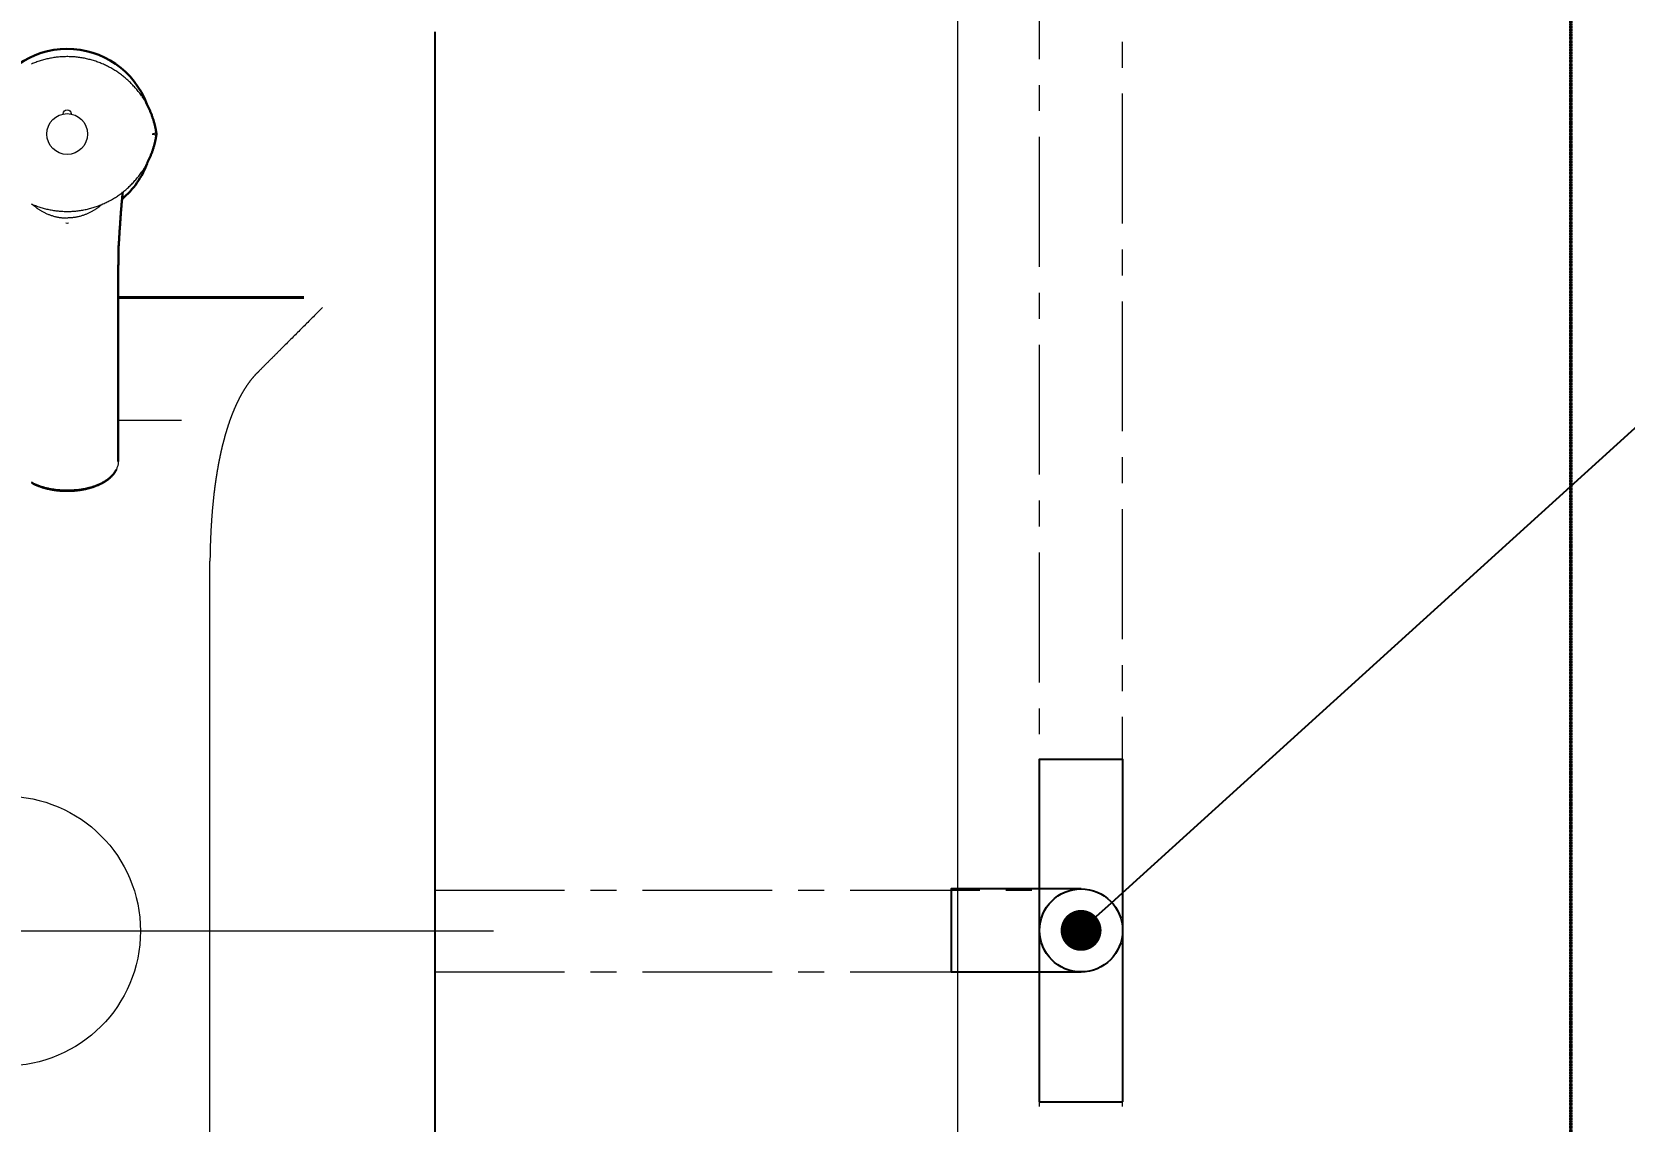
# Model space of a CAD drawing. Header units: millimetres. Extents: x 7371 to 278338, y -43753 to 35464.
# Drawn here: x 20355.1 to 20744.5, y 26918.5 to 27184.8 of the extents above; entities that cross this region are included whole.
import ezdxf
from ezdxf import colors
from ezdxf.entities.mleader import LeaderData, LeaderLine
from ezdxf.math import Vec2, Vec3

# ---------------------------------------------------------------- set-up
doc = ezdxf.new("R2010")
doc.units = ezdxf.units.MM
doc.header["$MEASUREMENT"] = 0
doc.linetypes.add('CENTER', pattern=[50.8, 31.75, -6.35, 6.35, -6.35])
doc.linetypes.add('DASHED2', pattern=[0.375, 0.25, -0.125])
for name, color, linetype, lineweight in [('8', 8, 'Continuous', 5), ('BODY', 7, 'Continuous', 40), ('BODY2', 7, 'Continuous', 15), ('CENTER', 9, 'CENTER', 0), ('DINDING', 1, 'Continuous', 20), ('FITTING', 7, 'Continuous', 13), ('FITTING2', 7, 'Continuous', 30), ('LEGEND', 1, 'DASHED2', 50), ('PIPA AIR BERSIH', 5, 'CENTER', 5)]:
    doc.layers.add(name, color=color, linetype=linetype, lineweight=lineweight)
doc.styles.get("Standard").update_dxf_attribs({"font": 'arial.ttf'})

# ---------------------------------------------------------------- blocks, each defined once
blk = doc.blocks.new('sd4ddd')
for points in [[(9544.14, -2753.14), (9544.14, -2732.83), (9544.14, -2732.83), (9544.14, -2701.1), (9564.44, -2701.1), (9564.44, -2784.87)], [(9544.14, -2784.87), (9544.14, -2753.14)], [(9544.14, -2784.87), (9564.44, -2784.87)]]:
    blk.add_lwpolyline(points)
blk = doc.blocks.new('fdfd')
blk.add_lwpolyline([(99684.7, -1599.33), (99684.7, -1649.33), (99716.7, -1649.33), (99716.7, -1599.33)])
blk.add_circle((99700.7, -1599.33), 16)
blk = doc.blocks.new('_Dot')
at = {"color": 0, "linetype": 'ByBlock', "lineweight": -2}
blk.add_line((-0.5, 0), (-1, 0), dxfattribs=at)
at = {"color": 0, "linetype": 'ByBlock', "const_width": 0.5}
blk.add_lwpolyline([(-0.25, 0, 1), (0.25, 0, 1)], format="xyb", close=True, dxfattribs=at)
blk = doc.blocks.new('A$Cbe85e2cb')
at = {"layer": 'BODY'}
blk.add_lwpolyline([(0.41, 0.09166), (0.41, 0.0464)], dxfattribs=at)
at = {"layer": 'BODY2'}
for points in [[(0.38, 0.09184), (0.38, 0.0764)], [(0.16447, 0.06939), (0.34553, 0.06939)], [(0.40754, 0.04186), (0.40698, 0.04242), (0.40642, 0.04298), (0.40587, 0.04353), (0.40559, 0.04381), (0.40531, 0.04409), (0.40504, 0.04436), (0.40476, 0.04464), (0.40448, 0.04492), (0.40421, 0.04519), (0.40393, 0.04547), (0.40365, 0.04575), (0.40338, 0.04602), (0.4031, 0.0463), (0.40282, 0.04658), (0.40255, 0.04685), (0.40227, 0.04713), (0.402, 0.0474), (0.40172, 0.04768), (0.40145, 0.04795), (0.40117, 0.04823), (0.4009, 0.0485), (0.40062, 0.04878), (0.40035, 0.04905), (0.40008, 0.04932), (0.3998, 0.0496), (0.39953, 0.04987), (0.39926, 0.05014), (0.39898, 0.05042), (0.39871, 0.05069), (0.39844, 0.05096), (0.39817, 0.05123), (0.39803, 0.05137), (0.3979, 0.0515), (0.39776, 0.05164), (0.39762, 0.05178), (0.39749, 0.05191), (0.39735, 0.05205), (0.39722, 0.05218), (0.39708, 0.05232), (0.39695, 0.05245), (0.39681, 0.05259), (0.39668, 0.05272), (0.39654, 0.05286), (0.39641, 0.05299), (0.39627, 0.05313), (0.39614, 0.05326), (0.39601, 0.05339), (0.39587, 0.05353), (0.39574, 0.05366), (0.3956, 0.0538), (0.39547, 0.05393), (0.39534, 0.05406), (0.3952, 0.0542), (0.39507, 0.05433), (0.39493, 0.05447), (0.3948, 0.0546), (0.39467, 0.05473), (0.39453, 0.05487), (0.3944, 0.055), (0.39427, 0.05513), (0.39414, 0.05526), (0.394, 0.0554), (0.39387, 0.05553), (0.39374, 0.05566), (0.3936, 0.0558), (0.39347, 0.05593), (0.39334, 0.05606), (0.39321, 0.05619), (0.39308, 0.05632), (0.39294, 0.05646), (0.39281, 0.05659), (0.39268, 0.05672), (0.39255, 0.05685), (0.39242, 0.05698), (0.39229, 0.05711), (0.39215, 0.05725), (0.39202, 0.05738), (0.39189, 0.05751), (0.39176, 0.05764), (0.39163, 0.05777), (0.3916, 0.0578), (0.39159, 0.05781), (0.39159, 0.05781), (0.39158, 0.05782), (0.39158, 0.05782), (0.39157, 0.05783), (0.39157, 0.05783), (0.39156, 0.05784), (0.39156, 0.05784), (0.39155, 0.05785), (0.39154, 0.05786), (0.39153, 0.05787), (0.39152, 0.05788), (0.39151, 0.05789), (0.3915, 0.0579), (0.39149, 0.05791), (0.39148, 0.05792), (0.39144, 0.05796), (0.39139, 0.05801), (0.39135, 0.05805), (0.3913, 0.05809), (0.39126, 0.05814), (0.39121, 0.05818), (0.39117, 0.05822), (0.39112, 0.05826), (0.39108, 0.05831), (0.39103, 0.05835), (0.39099, 0.05839), (0.39094, 0.05843), (0.39089, 0.05847), (0.39085, 0.05852), (0.3908, 0.05856), (0.39075, 0.0586), (0.39071, 0.05864), (0.39066, 0.05868), (0.39061, 0.05872), (0.39057, 0.05876), (0.39052, 0.05881), (0.39047, 0.05885), (0.39042, 0.05889), (0.39038, 0.05893), (0.39033, 0.05897), (0.39028, 0.05901), (0.39023, 0.05905), (0.39018, 0.05909), (0.39013, 0.05913), (0.39008, 0.05917), (0.39003, 0.05921), (0.38999, 0.05925), (0.38994, 0.05929), (0.38989, 0.05933), (0.38984, 0.05937), (0.38979, 0.05941), (0.38974, 0.05945), (0.38969, 0.05948), (0.38964, 0.05952), (0.38959, 0.05956), (0.38954, 0.0596), (0.38948, 0.05964), (0.38943, 0.05968), (0.38938, 0.05972), (0.38933, 0.05976), (0.38928, 0.05979), (0.38923, 0.05983), (0.38918, 0.05987), (0.38912, 0.05991), (0.38907, 0.05995), (0.38902, 0.05998), (0.38897, 0.06002), (0.38892, 0.06006), (0.38886, 0.0601), (0.38881, 0.06013), (0.38876, 0.06017), (0.3887, 0.06021), (0.38865, 0.06025), (0.3886, 0.06028), (0.38854, 0.06032), (0.38849, 0.06036), (0.38844, 0.06039), (0.38838, 0.06043), (0.38833, 0.06047), (0.38827, 0.0605), (0.38822, 0.06054), (0.38816, 0.06057), (0.38811, 0.06061), (0.38805, 0.06065), (0.388, 0.06068), (0.38794, 0.06072), (0.38789, 0.06075), (0.38783, 0.06079), (0.38778, 0.06083), (0.38772, 0.06086), (0.38766, 0.0609), (0.38761, 0.06093), (0.38755, 0.06097), (0.38749, 0.061), (0.38744, 0.06104), (0.38738, 0.06107), (0.38732, 0.06111), (0.38727, 0.06114), (0.38721, 0.06118), (0.38715, 0.06121), (0.38709, 0.06125), (0.38704, 0.06128), (0.38698, 0.06131), (0.38692, 0.06135), (0.38686, 0.06138), (0.3868, 0.06142), (0.38674, 0.06145), (0.38669, 0.06149), (0.38663, 0.06152), (0.38657, 0.06155), (0.38651, 0.06159), (0.38645, 0.06162), (0.38639, 0.06165), (0.38633, 0.06169), (0.38627, 0.06172), (0.38621, 0.06175), (0.38615, 0.06179), (0.38609, 0.06182), (0.38603, 0.06185), (0.38597, 0.06189), (0.38591, 0.06192), (0.38585, 0.06195), (0.38579, 0.06199), (0.38573, 0.06202), (0.38566, 0.06205), (0.3856, 0.06208), (0.38554, 0.06212), (0.38548, 0.06215), (0.38542, 0.06218), (0.38535, 0.06221), (0.38529, 0.06224), (0.38523, 0.06228), (0.38517, 0.06231), (0.3851, 0.06234), (0.38504, 0.06237), (0.38498, 0.0624), (0.38491, 0.06244), (0.38485, 0.06247), (0.38479, 0.0625), (0.38472, 0.06253), (0.38466, 0.06256), (0.3846, 0.06259), (0.38453, 0.06262), (0.38447, 0.06266), (0.3844, 0.06269), (0.38434, 0.06272), (0.38427, 0.06275), (0.38421, 0.06278), (0.38414, 0.06281), (0.38408, 0.06284), (0.38401, 0.06287), (0.38395, 0.0629), (0.38388, 0.06293), (0.38382, 0.06296), (0.38375, 0.06299), (0.38368, 0.06302), (0.38362, 0.06305), (0.38355, 0.06308), (0.38348, 0.06311), (0.38342, 0.06314), (0.38335, 0.06317), (0.38328, 0.0632), (0.38322, 0.06323), (0.38315, 0.06326), (0.38308, 0.06329), (0.38301, 0.06332), (0.38295, 0.06335), (0.38288, 0.06338), (0.38281, 0.06341), (0.38274, 0.06344), (0.38267, 0.06347), (0.3826, 0.0635), (0.38253, 0.06353), (0.38247, 0.06356), (0.3824, 0.06358), (0.38233, 0.06361), (0.38226, 0.06364), (0.38219, 0.06367), (0.38212, 0.0637), (0.38205, 0.06373), (0.38198, 0.06376), (0.38191, 0.06378), (0.38184, 0.06381), (0.38177, 0.06384), (0.3817, 0.06387), (0.38163, 0.0639), (0.38155, 0.06393), (0.38148, 0.06395), (0.38141, 0.06398), (0.38134, 0.06401), (0.38127, 0.06404), (0.3812, 0.06406), (0.38113, 0.06409), (0.38105, 0.06412), (0.38098, 0.06415), (0.38091, 0.06417), (0.38084, 0.0642), (0.38076, 0.06423), (0.38069, 0.06426), (0.38062, 0.06428), (0.38054, 0.06431), (0.38047, 0.06434), (0.3804, 0.06436), (0.38032, 0.06439), (0.38025, 0.06442), (0.38018, 0.06444), (0.3801, 0.06447), (0.38003, 0.0645), (0.37995, 0.06452), (0.37988, 0.06455), (0.37981, 0.06458), (0.37973, 0.0646), (0.37966, 0.06463), (0.37958, 0.06466), (0.3795, 0.06468), (0.37943, 0.06471), (0.37935, 0.06473), (0.37928, 0.06476), (0.3792, 0.06478), (0.37913, 0.06481), (0.37905, 0.06484), (0.37897, 0.06486), (0.3789, 0.06489), (0.37882, 0.06491), (0.37874, 0.06494), (0.37867, 0.06496), (0.37859, 0.06499), (0.37851, 0.06501), (0.37844, 0.06504), (0.37836, 0.06506), (0.37828, 0.06509), (0.3782, 0.06511), (0.37812, 0.06514), (0.37805, 0.06516), (0.37797, 0.06519), (0.37789, 0.06521), (0.37781, 0.06524), (0.37773, 0.06526), (0.37765, 0.06529), (0.37757, 0.06531), (0.3775, 0.06533), (0.37742, 0.06536), (0.37734, 0.06538), (0.37726, 0.06541), (0.37718, 0.06543), (0.3771, 0.06545), (0.37702, 0.06548), (0.37694, 0.0655), (0.37686, 0.06553), (0.37678, 0.06555), (0.3767, 0.06557), (0.37661, 0.0656), (0.37653, 0.06562), (0.37645, 0.06564), (0.37637, 0.06567), (0.37629, 0.06569), (0.37621, 0.06571), (0.37613, 0.06574), (0.37605, 0.06576), (0.37596, 0.06578), (0.37588, 0.0658), (0.3758, 0.06583), (0.37572, 0.06585), (0.37563, 0.06587), (0.37555, 0.06589), (0.37547, 0.06592), (0.37539, 0.06594), (0.3753, 0.06596), (0.37522, 0.06598), (0.37514, 0.06601), (0.37505, 0.06603), (0.37497, 0.06605), (0.37489, 0.06607), (0.3748, 0.06609), (0.37472, 0.06612), (0.37463, 0.06614), (0.37455, 0.06616), (0.37446, 0.06618), (0.37438, 0.0662), (0.37429, 0.06622), (0.37421, 0.06625), (0.37412, 0.06627), (0.37404, 0.06629), (0.37395, 0.06631), (0.37387, 0.06633), (0.37378, 0.06635), (0.3737, 0.06637), (0.37361, 0.06639), (0.37353, 0.06641), (0.37344, 0.06643), (0.37335, 0.06646), (0.37327, 0.06648), (0.37318, 0.0665), (0.37309, 0.06652), (0.37301, 0.06654), (0.37292, 0.06656), (0.37283, 0.06658), (0.37274, 0.0666), (0.37266, 0.06662), (0.37257, 0.06664), (0.37248, 0.06666), (0.37239, 0.06668), (0.37231, 0.0667), (0.37222, 0.06672), (0.37213, 0.06674), (0.37204, 0.06676), (0.37195, 0.06678), (0.37186, 0.0668), (0.37178, 0.06682), (0.37169, 0.06683), (0.3716, 0.06685), (0.37151, 0.06687), (0.37142, 0.06689), (0.37133, 0.06691), (0.37124, 0.06693), (0.37115, 0.06695), (0.37106, 0.06697), (0.37097, 0.06699), (0.37088, 0.06701), (0.37079, 0.06702), (0.3707, 0.06704), (0.37061, 0.06706), (0.37052, 0.06708), (0.37043, 0.0671), (0.37034, 0.06712), (0.37025, 0.06713), (0.37016, 0.06715), (0.37007, 0.06717), (0.36997, 0.06719), (0.36988, 0.06721), (0.36979, 0.06722), (0.3697, 0.06724), (0.36961, 0.06726), (0.36952, 0.06728), (0.36942, 0.06729), (0.36933, 0.06731), (0.36924, 0.06733), (0.36915, 0.06735), (0.36905, 0.06736), (0.36896, 0.06738), (0.36887, 0.0674), (0.36878, 0.06741), (0.36868, 0.06743), (0.36859, 0.06745), (0.3685, 0.06746), (0.3684, 0.06748), (0.36831, 0.0675), (0.36822, 0.06751), (0.36812, 0.06753), (0.36803, 0.06755), (0.36794, 0.06756), (0.36784, 0.06758), (0.36775, 0.0676), (0.36765, 0.06761), (0.36756, 0.06763), (0.36746, 0.06764), (0.36737, 0.06766), (0.36727, 0.06768), (0.36718, 0.06769), (0.36708, 0.06771), (0.36699, 0.06772), (0.36689, 0.06774), (0.3668, 0.06775), (0.3667, 0.06777), (0.36661, 0.06778), (0.36651, 0.0678), (0.36642, 0.06782), (0.36632, 0.06783), (0.36622, 0.06785), (0.36613, 0.06786), (0.36603, 0.06787), (0.36594, 0.06789), (0.36584, 0.0679), (0.36574, 0.06792), (0.36565, 0.06793), (0.36555, 0.06795), (0.36545, 0.06796), (0.36536, 0.06798), (0.36526, 0.06799), (0.36516, 0.06801), (0.36506, 0.06802), (0.36497, 0.06803), (0.36487, 0.06805), (0.36477, 0.06806), (0.36467, 0.06808), (0.36458, 0.06809), (0.36448, 0.0681), (0.36438, 0.06812), (0.36428, 0.06813), (0.36418, 0.06814), (0.36409, 0.06816), (0.36399, 0.06817), (0.36389, 0.06818), (0.36379, 0.0682), (0.36369, 0.06821), (0.36359, 0.06822), (0.36349, 0.06823), (0.3634, 0.06825), (0.3633, 0.06826), (0.3632, 0.06827), (0.3631, 0.06829), (0.363, 0.0683), (0.3629, 0.06831), (0.3628, 0.06832), (0.3627, 0.06834), (0.3626, 0.06835), (0.3625, 0.06836), (0.3624, 0.06837), (0.3623, 0.06838), (0.3622, 0.0684), (0.3621, 0.06841), (0.362, 0.06842), (0.3619, 0.06843), (0.3618, 0.06844), (0.3617, 0.06845), (0.3615, 0.06848), (0.36129, 0.0685), (0.36109, 0.06852), (0.36089, 0.06855), (0.36069, 0.06857), (0.36048, 0.06859), (0.36028, 0.06861), (0.36008, 0.06863), (0.35987, 0.06865), (0.35967, 0.06867), (0.35946, 0.06869), (0.35926, 0.06871), (0.35905, 0.06873), (0.35884, 0.06875), (0.35864, 0.06877), (0.35843, 0.06879), (0.35822, 0.06881), (0.35802, 0.06882), (0.35781, 0.06884), (0.3576, 0.06886), (0.35739, 0.06888), (0.35718, 0.06889), (0.35698, 0.06891), (0.35677, 0.06893), (0.35656, 0.06894), (0.35635, 0.06896), (0.35614, 0.06897), (0.35593, 0.06899), (0.35572, 0.069), (0.35551, 0.06902), (0.35529, 0.06903), (0.35508, 0.06905), (0.35487, 0.06906), (0.35466, 0.06907), (0.35445, 0.06909), (0.35423, 0.0691), (0.35402, 0.06911), (0.35381, 0.06913), (0.3536, 0.06914), (0.35338, 0.06915), (0.35317, 0.06916), (0.35295, 0.06917), (0.35274, 0.06918), (0.35252, 0.06919), (0.35231, 0.0692), (0.35209, 0.06921), (0.35188, 0.06922), (0.35166, 0.06923), (0.35145, 0.06924), (0.35123, 0.06925), (0.35102, 0.06926), (0.3508, 0.06927), (0.35058, 0.06928), (0.35037, 0.06929), (0.35015, 0.06929), (0.34993, 0.0693), (0.34971, 0.06931), (0.3495, 0.06931), (0.34928, 0.06932), (0.34906, 0.06933), (0.34884, 0.06933), (0.34862, 0.06934), (0.3484, 0.06934), (0.34818, 0.06935), (0.34796, 0.06935), (0.34774, 0.06936), (0.34752, 0.06936), (0.3473, 0.06937), (0.34708, 0.06937), (0.34686, 0.06938), (0.34664, 0.06938), (0.34642, 0.06938), (0.3462, 0.06939), (0.34598, 0.06939), (0.34576, 0.06939), (0.34553, 0.06939)]]:
    blk.add_lwpolyline(points, dxfattribs=at)
at = {"layer": 'CENTER'}
blk.add_lwpolyline([(0.255, 0), (0.255, 0.28836)], dxfattribs=at)
at = {"layer": 'FITTING'}
for points in [[(0.43294, 0.11319), (0.43282, 0.11292), (0.43271, 0.11266), (0.43261, 0.11239), (0.4325, 0.11212), (0.4324, 0.11185), (0.4323, 0.11158), (0.43221, 0.11131), (0.43212, 0.11104), (0.43203, 0.11076), (0.43195, 0.11049), (0.43187, 0.11021), (0.4318, 0.10993), (0.43173, 0.10966), (0.43166, 0.10938), (0.43159, 0.1091), (0.43153, 0.10882), (0.43147, 0.10853), (0.43142, 0.10825), (0.43137, 0.10797), (0.43132, 0.10768), (0.43128, 0.1074), (0.43124, 0.10711), (0.43121, 0.10683), (0.43118, 0.10654), (0.43115, 0.10626), (0.43113, 0.10597), (0.43111, 0.10568), (0.43109, 0.1054), (0.43108, 0.10511), (0.43107, 0.10482), (0.43106, 0.10453), (0.43106, 0.10425), (0.43107, 0.10396), (0.43107, 0.10367), (0.43108, 0.10338), (0.4311, 0.1031), (0.43112, 0.10281), (0.43114, 0.10252), (0.43117, 0.10223), (0.4312, 0.10195), (0.43123, 0.10166), (0.43127, 0.10138), (0.43131, 0.10109), (0.43135, 0.10081), (0.4314, 0.10053), (0.43145, 0.10024), (0.43151, 0.09996), (0.43157, 0.09968), (0.43163, 0.0994), (0.4317, 0.09912), (0.43177, 0.09884), (0.43185, 0.09856), (0.43192, 0.09829), (0.432, 0.09801), (0.43209, 0.09774), (0.43218, 0.09746), (0.43227, 0.09719), (0.43237, 0.09692), (0.43247, 0.09665), (0.43257, 0.09638), (0.43267, 0.09611), (0.43278, 0.09585), (0.4329, 0.09558), (0.43301, 0.09532), (0.43313, 0.09506), (0.43326, 0.0948), (0.43338, 0.09454), (0.43351, 0.09428), (0.43365, 0.09403), (0.43378, 0.09378), (0.43392, 0.09353), (0.43407, 0.09328), (0.43421, 0.09303), (0.43436, 0.09278), (0.43451, 0.09254), (0.43467, 0.0923), (0.43483, 0.09206), (0.43499, 0.09182), (0.43515, 0.09158), (0.43532, 0.09135), (0.43549, 0.09112), (0.43567, 0.09089), (0.43584, 0.09066), (0.43602, 0.09044), (0.4362, 0.09022), (0.43639, 0.09), (0.43658, 0.08978), (0.43677, 0.08957), (0.43696, 0.08935), (0.43716, 0.08914), (0.43736, 0.08894), (0.43756, 0.08873), (0.43776, 0.08853), (0.43797, 0.08833), (0.43818, 0.08814), (0.43839, 0.08794), (0.4386, 0.08775), (0.43882, 0.08756), (0.43904, 0.08737), (0.43926, 0.08719), (0.43948, 0.08701), (0.43971, 0.08683), (0.43994, 0.08666), (0.44017, 0.0865), (0.44041, 0.08633), (0.44065, 0.08617)], [(0.45927, 0.08611), (0.45951, 0.08627), (0.45975, 0.08643), (0.45998, 0.08659), (0.46021, 0.08677), (0.46044, 0.08694), (0.46066, 0.08712), (0.46088, 0.08731), (0.4611, 0.08749), (0.46132, 0.08768), (0.46153, 0.08787), (0.46174, 0.08807), (0.46196, 0.08826), (0.46216, 0.08846), (0.46237, 0.08866), (0.46257, 0.08886), (0.46277, 0.08907), (0.46297, 0.08928), (0.46316, 0.08949), (0.46335, 0.0897), (0.46354, 0.08992), (0.46373, 0.09014), (0.46391, 0.09036), (0.46409, 0.09058), (0.46427, 0.09081), (0.46445, 0.09104), (0.46462, 0.09127), (0.46479, 0.0915), (0.46495, 0.09174), (0.46511, 0.09197), (0.46527, 0.09221), (0.46543, 0.09245), (0.46558, 0.0927), (0.46573, 0.09294), (0.46588, 0.09319), (0.46603, 0.09344), (0.46617, 0.09369), (0.4663, 0.09394), (0.46644, 0.09419), (0.46657, 0.09445), (0.4667, 0.09471), (0.46682, 0.09496), (0.46694, 0.09523), (0.46706, 0.09549), (0.46718, 0.09575), (0.46729, 0.09602), (0.46739, 0.09628), (0.4675, 0.09655), (0.4676, 0.09682), (0.4677, 0.09709), (0.46779, 0.09736), (0.46788, 0.09764), (0.46797, 0.09791), (0.46805, 0.09819), (0.46813, 0.09846), (0.4682, 0.09874), (0.46827, 0.09902), (0.46834, 0.0993), (0.46841, 0.09958), (0.46847, 0.09986), (0.46853, 0.10014), (0.46858, 0.10042), (0.46863, 0.10071), (0.46868, 0.10099), (0.46872, 0.10128), (0.46876, 0.10156), (0.46879, 0.10185), (0.46882, 0.10213), (0.46885, 0.10242), (0.46887, 0.10271), (0.46889, 0.10299), (0.46891, 0.10328), (0.46892, 0.10357), (0.46893, 0.10385), (0.46894, 0.10414), (0.46894, 0.10443), (0.46893, 0.10472), (0.46893, 0.10501), (0.46892, 0.10529), (0.4689, 0.10558), (0.46888, 0.10587), (0.46886, 0.10615), (0.46883, 0.10644), (0.4688, 0.10673), (0.46877, 0.10701), (0.46873, 0.1073), (0.46869, 0.10758), (0.46865, 0.10787), (0.4686, 0.10815), (0.46855, 0.10843), (0.46849, 0.10871), (0.46843, 0.109), (0.46837, 0.10928), (0.4683, 0.10956), (0.46823, 0.10984), (0.46815, 0.11011), (0.46808, 0.11039), (0.468, 0.11067), (0.46791, 0.11094), (0.46782, 0.11121), (0.46773, 0.11149), (0.46763, 0.11176), (0.46753, 0.11203), (0.46743, 0.1123), (0.46733, 0.11256), (0.46722, 0.11283), (0.4671, 0.11309)], [(0.36268, 0.10434), (0.36268, 0.10449), (0.36267, 0.10465), (0.36267, 0.10481), (0.36268, 0.10496), (0.36268, 0.10512), (0.36269, 0.10528), (0.3627, 0.10544), (0.36271, 0.10559), (0.36272, 0.10575), (0.36273, 0.10591), (0.36274, 0.10606), (0.36276, 0.10622), (0.36277, 0.10637), (0.36279, 0.10653), (0.3628, 0.10669), (0.36282, 0.10684), (0.36284, 0.107), (0.36286, 0.10715), (0.36288, 0.10731), (0.3629, 0.10746), (0.36293, 0.10762), (0.36295, 0.10777), (0.36298, 0.10793), (0.363, 0.10808), (0.36303, 0.10824), (0.36306, 0.10839), (0.36309, 0.10854), (0.36313, 0.1087), (0.36316, 0.10885), (0.36319, 0.109), (0.36323, 0.10916), (0.36327, 0.10931), (0.36331, 0.10946), (0.36335, 0.10961), (0.36339, 0.10976), (0.36343, 0.10991), (0.36347, 0.11007), (0.36352, 0.11022), (0.36356, 0.11036), (0.36361, 0.11051), (0.36366, 0.11066), (0.3637, 0.11081), (0.36376, 0.11096), (0.36381, 0.11111), (0.36386, 0.11125), (0.36392, 0.1114), (0.36397, 0.11155), (0.36403, 0.11169), (0.36409, 0.11184), (0.36415, 0.11198), (0.36421, 0.11212), (0.36428, 0.11226), (0.36434, 0.11241), (0.36441, 0.11255), (0.36448, 0.11269), (0.36455, 0.11282), (0.36463, 0.11296), (0.3647, 0.1131)], [(0.36283, 0.10434), (0.36284, 0.10456), (0.36285, 0.10478), (0.36285, 0.105), (0.36286, 0.10522), (0.36287, 0.10544), (0.36289, 0.10566), (0.3629, 0.10588), (0.36291, 0.1061), (0.36293, 0.10632), (0.36295, 0.10654), (0.36297, 0.10676), (0.36299, 0.10698), (0.36302, 0.1072), (0.36304, 0.10742), (0.36308, 0.10763), (0.36311, 0.10785), (0.36315, 0.10807), (0.36319, 0.10828), (0.36323, 0.1085), (0.36327, 0.10872), (0.36332, 0.10893), (0.36337, 0.10915), (0.36342, 0.10936), (0.36347, 0.10957), (0.36353, 0.10979), (0.36359, 0.11), (0.36365, 0.11021), (0.36371, 0.11042), (0.36378, 0.11063), (0.36385, 0.11084), (0.36392, 0.11105), (0.364, 0.11125), (0.36407, 0.11146), (0.36416, 0.11166), (0.36424, 0.11186), (0.36433, 0.11206), (0.36442, 0.11226), (0.36451, 0.11246), (0.36461, 0.11266), (0.36471, 0.11285), (0.36481, 0.11305)], [(0.36283, 0.10434), (0.36284, 0.10456), (0.36285, 0.10478), (0.36285, 0.105), (0.36286, 0.10522), (0.36287, 0.10544), (0.36289, 0.10566), (0.3629, 0.10588), (0.36291, 0.1061), (0.36293, 0.10632), (0.36295, 0.10654), (0.36297, 0.10676), (0.36299, 0.10698), (0.36302, 0.1072), (0.36304, 0.10742), (0.36308, 0.10763), (0.36311, 0.10785), (0.36315, 0.10807), (0.36319, 0.10828), (0.36323, 0.1085), (0.36327, 0.10872), (0.36332, 0.10893), (0.36337, 0.10915), (0.36342, 0.10936), (0.36347, 0.10957), (0.36353, 0.10979), (0.36359, 0.11), (0.36365, 0.11021), (0.36371, 0.11042), (0.36378, 0.11063), (0.36385, 0.11084), (0.36392, 0.11105), (0.364, 0.11125), (0.36407, 0.11146), (0.36416, 0.11166), (0.36424, 0.11186), (0.36433, 0.11206), (0.36442, 0.11226), (0.36451, 0.11246), (0.36461, 0.11266), (0.36471, 0.11285), (0.36481, 0.11305)], [(0.43287, 0.11298), (0.43278, 0.11287), (0.43269, 0.11276), (0.4326, 0.11265), (0.43251, 0.11254), (0.43242, 0.11243), (0.43233, 0.11232), (0.43224, 0.11221), (0.43216, 0.11209), (0.43207, 0.11197), (0.43198, 0.11185), (0.43189, 0.11173), (0.4318, 0.11161), (0.43172, 0.11148), (0.43163, 0.11135), (0.43154, 0.11122), (0.43146, 0.11108), (0.43137, 0.11095), (0.43129, 0.11081), (0.4312, 0.11067), (0.43112, 0.11052), (0.43104, 0.11038), (0.43096, 0.11023), (0.43088, 0.11007), (0.4308, 0.10992), (0.43072, 0.10976), (0.43064, 0.10961), (0.43057, 0.10944), (0.4305, 0.10928), (0.43042, 0.10911), (0.43035, 0.10894), (0.43028, 0.10877), (0.43022, 0.10859), (0.43015, 0.10841), (0.43009, 0.10823), (0.43003, 0.10804), (0.42997, 0.10786), (0.42992, 0.10767), (0.42986, 0.10747), (0.42981, 0.10728), (0.42977, 0.10708), (0.42972, 0.10688), (0.42968, 0.10668), (0.42964, 0.10647), (0.4296, 0.10626), (0.42957, 0.10605), (0.42954, 0.10584), (0.42952, 0.10563), (0.4295, 0.10542), (0.42948, 0.1052), (0.42947, 0.10499), (0.42946, 0.10477), (0.42946, 0.10455), (0.42945, 0.10434)], [(0.45491, 0.10538), (0.45489, 0.10536)], [(0.45489, 0.10536), (0.4549, 0.10532)], [(0.45491, 0.10539), (0.45491, 0.10538)], [(0.45499, 0.10529), (0.455, 0.10531)], [(0.455, 0.10525), (0.45499, 0.10529)], [(0.455, 0.10531), (0.455, 0.10531)], [(0.455, 0.10531), (0.455, 0.10531)], [(0.455, 0.10525), (0.455, 0.10531)], [(0.36795, 0.09233), (0.36781, 0.09239), (0.36767, 0.09245), (0.36754, 0.09252), (0.3674, 0.0926), (0.36727, 0.09268), (0.36715, 0.09277), (0.36702, 0.09285), (0.3669, 0.09294), (0.36678, 0.09304), (0.36666, 0.09313), (0.36654, 0.09323), (0.36643, 0.09333), (0.36631, 0.09344), (0.3662, 0.09354), (0.3661, 0.09365), (0.36599, 0.09376), (0.36589, 0.09388), (0.36579, 0.09399), (0.36569, 0.09411), (0.36559, 0.09423), (0.3655, 0.09435), (0.36541, 0.09448), (0.36532, 0.0946), (0.36523, 0.09473), (0.36514, 0.09485), (0.36506, 0.09498), (0.36497, 0.09511), (0.36489, 0.09524), (0.36482, 0.09538), (0.36474, 0.09551), (0.36466, 0.09565), (0.36459, 0.09578), (0.36452, 0.09592), (0.36445, 0.09606), (0.36438, 0.0962), (0.36431, 0.09634), (0.36425, 0.09648), (0.36419, 0.09662), (0.36412, 0.09676), (0.36406, 0.0969), (0.36401, 0.09705), (0.36395, 0.09719), (0.36389, 0.09733), (0.36384, 0.09748), (0.36379, 0.09763), (0.36374, 0.09777), (0.36369, 0.09792), (0.36364, 0.09807), (0.36359, 0.09821), (0.36354, 0.09836), (0.3635, 0.09851), (0.36346, 0.09866), (0.36341, 0.09881), (0.36337, 0.09896), (0.36333, 0.09911), (0.3633, 0.09926), (0.36326, 0.09941), (0.36322, 0.09956), (0.36319, 0.09971), (0.36315, 0.09986), (0.36312, 0.10001), (0.36309, 0.10017), (0.36306, 0.10032), (0.36303, 0.10047), (0.363, 0.10062), (0.36297, 0.10078), (0.36295, 0.10093), (0.36292, 0.10108), (0.3629, 0.10124), (0.36288, 0.10139), (0.36286, 0.10155), (0.36284, 0.1017), (0.36282, 0.10185), (0.3628, 0.10201), (0.36278, 0.10216), (0.36277, 0.10232), (0.36276, 0.10247), (0.36274, 0.10263), (0.36273, 0.10278), (0.36272, 0.10294), (0.36271, 0.10309), (0.3627, 0.10325), (0.36269, 0.10341), (0.36268, 0.10356), (0.36267, 0.10372), (0.36267, 0.10387), (0.36267, 0.10403), (0.36267, 0.10418), (0.36268, 0.10434)], [(0.36991, 0.09184), (0.36973, 0.09184), (0.36954, 0.09185), (0.36936, 0.09188), (0.36918, 0.0919), (0.36901, 0.09194), (0.36883, 0.09198), (0.36865, 0.09203), (0.36848, 0.09209), (0.36831, 0.09215), (0.36814, 0.09222), (0.36797, 0.0923), (0.36781, 0.09239), (0.36765, 0.09248), (0.36749, 0.09258), (0.36734, 0.09268), (0.36718, 0.09278), (0.36704, 0.0929), (0.36689, 0.09301), (0.36675, 0.09313), (0.36661, 0.09326), (0.36647, 0.09339), (0.36634, 0.09352), (0.36621, 0.09366), (0.36608, 0.09379), (0.36596, 0.09394), (0.36584, 0.09408), (0.36572, 0.09423), (0.36561, 0.09438), (0.3655, 0.09453), (0.36539, 0.09469), (0.36528, 0.09484), (0.36518, 0.095), (0.36508, 0.09517), (0.36498, 0.09533), (0.36489, 0.09549), (0.36479, 0.09566), (0.3647, 0.09583), (0.36462, 0.096), (0.36453, 0.09617), (0.36445, 0.09634), (0.36437, 0.09651), (0.36429, 0.09668), (0.36422, 0.09686), (0.36415, 0.09704), (0.36408, 0.09721), (0.36401, 0.09739), (0.36394, 0.09757), (0.36388, 0.09775), (0.36382, 0.09793), (0.36376, 0.09811), (0.3637, 0.0983), (0.36364, 0.09848), (0.36359, 0.09866), (0.36354, 0.09885), (0.36349, 0.09903), (0.36344, 0.09922), (0.3634, 0.0994), (0.36335, 0.09959), (0.36331, 0.09977), (0.36327, 0.09996), (0.36323, 0.10015), (0.3632, 0.10034), (0.36316, 0.10052), (0.36313, 0.10071), (0.3631, 0.1009), (0.36307, 0.10109), (0.36304, 0.10128), (0.36302, 0.10147), (0.36299, 0.10166), (0.36297, 0.10185), (0.36296, 0.10204), (0.36294, 0.10223), (0.36292, 0.10242), (0.36291, 0.10261), (0.3629, 0.1028), (0.36289, 0.103), (0.36288, 0.10319), (0.36287, 0.10338), (0.36286, 0.10357), (0.36285, 0.10376), (0.36284, 0.10395), (0.36284, 0.10415), (0.36283, 0.10434)], [(0.36991, 0.09184), (0.36973, 0.09184), (0.36954, 0.09185), (0.36936, 0.09188), (0.36918, 0.0919), (0.36901, 0.09194), (0.36883, 0.09198), (0.36865, 0.09203), (0.36848, 0.09209), (0.36831, 0.09215), (0.36814, 0.09222), (0.36797, 0.0923), (0.36781, 0.09239), (0.36765, 0.09248), (0.36749, 0.09258), (0.36734, 0.09268), (0.36718, 0.09278), (0.36704, 0.0929), (0.36689, 0.09301), (0.36675, 0.09313), (0.36661, 0.09326), (0.36647, 0.09339), (0.36634, 0.09352), (0.36621, 0.09366), (0.36608, 0.09379), (0.36596, 0.09394), (0.36584, 0.09408), (0.36572, 0.09423), (0.36561, 0.09438), (0.3655, 0.09453), (0.36539, 0.09469), (0.36528, 0.09484), (0.36518, 0.095), (0.36508, 0.09517), (0.36498, 0.09533), (0.36489, 0.09549), (0.36479, 0.09566), (0.3647, 0.09583), (0.36462, 0.096), (0.36453, 0.09617), (0.36445, 0.09634), (0.36437, 0.09651), (0.36429, 0.09668), (0.36422, 0.09686), (0.36415, 0.09704), (0.36408, 0.09721), (0.36401, 0.09739), (0.36394, 0.09757), (0.36388, 0.09775), (0.36382, 0.09793), (0.36376, 0.09811), (0.3637, 0.0983), (0.36364, 0.09848), (0.36359, 0.09866), (0.36354, 0.09885), (0.36349, 0.09903), (0.36344, 0.09922), (0.3634, 0.0994), (0.36335, 0.09959), (0.36331, 0.09977), (0.36327, 0.09996), (0.36323, 0.10015), (0.3632, 0.10034), (0.36316, 0.10052), (0.36313, 0.10071), (0.3631, 0.1009), (0.36307, 0.10109), (0.36304, 0.10128), (0.36302, 0.10147), (0.36299, 0.10166), (0.36297, 0.10185), (0.36296, 0.10204), (0.36294, 0.10223), (0.36292, 0.10242), (0.36291, 0.10261), (0.3629, 0.1028), (0.36289, 0.103), (0.36288, 0.10319), (0.36287, 0.10338), (0.36286, 0.10357), (0.36285, 0.10376), (0.36284, 0.10395), (0.36284, 0.10415), (0.36283, 0.10434)], [(0.43285, 0.09572), (0.43276, 0.09583), (0.43267, 0.09594), (0.43258, 0.09605), (0.43249, 0.09616), (0.4324, 0.09627), (0.43232, 0.09638), (0.43223, 0.09649), (0.43214, 0.09661), (0.43205, 0.09672), (0.43196, 0.09684), (0.43188, 0.09697), (0.43179, 0.09709), (0.4317, 0.09722), (0.43162, 0.09735), (0.43153, 0.09748), (0.43144, 0.09761), (0.43136, 0.09775), (0.43128, 0.09789), (0.43119, 0.09803), (0.43111, 0.09817), (0.43103, 0.09832), (0.43095, 0.09847), (0.43087, 0.09862), (0.43079, 0.09877), (0.43071, 0.09893), (0.43064, 0.09909), (0.43056, 0.09925), (0.43049, 0.09941), (0.43042, 0.09958), (0.43035, 0.09975), (0.43028, 0.09992), (0.43021, 0.1001), (0.43015, 0.10028), (0.43009, 0.10046), (0.43003, 0.10064), (0.42997, 0.10083), (0.42991, 0.10102), (0.42986, 0.10121), (0.42981, 0.10141), (0.42976, 0.10161), (0.42972, 0.10181), (0.42968, 0.10201), (0.42964, 0.10221), (0.4296, 0.10242), (0.42957, 0.10263), (0.42954, 0.10284), (0.42952, 0.10305), (0.4295, 0.10326), (0.42948, 0.10348), (0.42947, 0.10369), (0.42946, 0.10391), (0.42946, 0.10412), (0.42945, 0.10434)], [(0.4549, 0.10335), (0.45489, 0.10331)], [(0.45489, 0.10331), (0.45491, 0.10329)], [(0.45491, 0.10329), (0.45491, 0.10329)], [(0.45499, 0.10339), (0.455, 0.10342)], [(0.455, 0.10337), (0.45499, 0.10339)], [(0.455, 0.10337), (0.455, 0.10342)], [(0.455, 0.10337), (0.455, 0.10337)], [(0.455, 0.10337), (0.455, 0.10337)], [(0.4428, 0.08482), (0.44271, 0.08488), (0.44261, 0.08493), (0.44251, 0.08498), (0.44242, 0.08504), (0.44232, 0.08509), (0.44222, 0.08514), (0.44213, 0.0852), (0.44203, 0.08525), (0.44194, 0.08531), (0.44184, 0.08537), (0.44175, 0.08542), (0.44165, 0.08548), (0.44156, 0.08554), (0.44146, 0.08559), (0.44137, 0.08565), (0.44128, 0.08571), (0.44119, 0.08577), (0.44109, 0.08584), (0.441, 0.0859), (0.44091, 0.08596), (0.44082, 0.08603), (0.44074, 0.08609), (0.44065, 0.08616)], [(0.45927, 0.0861), (0.45916, 0.08602), (0.45905, 0.08595), (0.45894, 0.08587), (0.45883, 0.0858), (0.45872, 0.08572), (0.4586, 0.08565), (0.45849, 0.08557), (0.45838, 0.0855), (0.45827, 0.08543), (0.45815, 0.08536), (0.45804, 0.08529), (0.45792, 0.08523), (0.45781, 0.08516), (0.45769, 0.08509), (0.45757, 0.08503), (0.45746, 0.08496), (0.45734, 0.0849)]]:
    blk.add_lwpolyline(points, dxfattribs=at)
for points in [[(0.455, 0.10531, -0.306425), (0.45491, 0.10539)], [(0.455, 0.10531, -0.314249), (0.45491, 0.10538)], [(0.455, 0.10531, -0.967314), (0.455, 0.10337)], [(0.455, 0.10531, -0.010924), (0.455, 0.10531)], [(0.42817, 0.10403, -0.077016), (0.42817, 0.10464)], [(0.45489, 0.10331, -0.360799), (0.45499, 0.10339)], [(0.4549, 0.10335, -0.366838), (0.455, 0.10342)], [(0.45491, 0.10329, -0.306425), (0.455, 0.10337)], [(0.45491, 0.10329, -0.314249), (0.455, 0.10337)], [(0.455, 0.10337, -0.010924), (0.455, 0.10337)], [(0.45, 0.08356, -0.108288), (0.44969, 0.08251)], [(0.45031, 0.08251, -0.107338), (0.45, 0.08356)]]:
    blk.add_lwpolyline(points, format="xyb", dxfattribs=at)
for centre, radius in [((0.255, 0.1194), 0.033), ((0.45, 0.10434), 0.005)]:
    blk.add_circle(centre, radius, dxfattribs=at)
at = {"layer": 'FITTING2'}
for points in [[(0.45722, 0.12389, -0.695101), (0.45731, 0.08482)], [(0.44282, 0.08477, -0.129854), (0.4341, 0.09087)], [(0.45, 0.08249, -0.038451), (0.44969, 0.08251)], [(0.45031, 0.08251, -0.038451), (0.45, 0.08249)]]:
    blk.add_lwpolyline(points, format="xyb", dxfattribs=at)
for points in [[(0.36268, 0.10434), (0.36268, 0.10449), (0.36267, 0.10465), (0.36267, 0.10481), (0.36268, 0.10496), (0.36268, 0.10512), (0.36269, 0.10528), (0.3627, 0.10544), (0.36271, 0.10559), (0.36272, 0.10575), (0.36273, 0.10591), (0.36274, 0.10606), (0.36276, 0.10622), (0.36277, 0.10637), (0.36279, 0.10653), (0.3628, 0.10669), (0.36282, 0.10684), (0.36284, 0.107), (0.36286, 0.10715), (0.36288, 0.10731), (0.3629, 0.10746), (0.36293, 0.10762), (0.36295, 0.10777), (0.36298, 0.10793), (0.363, 0.10808), (0.36303, 0.10824), (0.36306, 0.10839), (0.36309, 0.10854), (0.36313, 0.1087), (0.36316, 0.10885), (0.36319, 0.109), (0.36323, 0.10916), (0.36327, 0.10931), (0.36331, 0.10946), (0.36335, 0.10961), (0.36339, 0.10976), (0.36343, 0.10991), (0.36347, 0.11007), (0.36352, 0.11022), (0.36356, 0.11036), (0.36361, 0.11051), (0.36366, 0.11066), (0.3637, 0.11081), (0.36376, 0.11096), (0.36381, 0.11111), (0.36386, 0.11125), (0.36392, 0.1114), (0.36397, 0.11155), (0.36403, 0.11169), (0.36409, 0.11184), (0.36415, 0.11198), (0.36421, 0.11212), (0.36428, 0.11226), (0.36434, 0.11241), (0.36441, 0.11255), (0.36448, 0.11269), (0.36455, 0.11282), (0.36463, 0.11296), (0.3647, 0.1131)], [(0.36795, 0.09233), (0.36781, 0.09239), (0.36767, 0.09245), (0.36754, 0.09252), (0.3674, 0.0926), (0.36727, 0.09268), (0.36715, 0.09277), (0.36702, 0.09285), (0.3669, 0.09294), (0.36678, 0.09304), (0.36666, 0.09313), (0.36654, 0.09323), (0.36643, 0.09333), (0.36631, 0.09344), (0.3662, 0.09354), (0.3661, 0.09365), (0.36599, 0.09376), (0.36589, 0.09388), (0.36579, 0.09399), (0.36569, 0.09411), (0.36559, 0.09423), (0.3655, 0.09435), (0.36541, 0.09448), (0.36532, 0.0946), (0.36523, 0.09473), (0.36514, 0.09485), (0.36506, 0.09498), (0.36497, 0.09511), (0.36489, 0.09524), (0.36482, 0.09538), (0.36474, 0.09551), (0.36466, 0.09565), (0.36459, 0.09578), (0.36452, 0.09592), (0.36445, 0.09606), (0.36438, 0.0962), (0.36431, 0.09634), (0.36425, 0.09648), (0.36419, 0.09662), (0.36412, 0.09676), (0.36406, 0.0969), (0.36401, 0.09705), (0.36395, 0.09719), (0.36389, 0.09733), (0.36384, 0.09748), (0.36379, 0.09763), (0.36374, 0.09777), (0.36369, 0.09792), (0.36364, 0.09807), (0.36359, 0.09821), (0.36354, 0.09836), (0.3635, 0.09851), (0.36346, 0.09866), (0.36341, 0.09881), (0.36337, 0.09896), (0.36333, 0.09911), (0.3633, 0.09926), (0.36326, 0.09941), (0.36322, 0.09956), (0.36319, 0.09971), (0.36315, 0.09986), (0.36312, 0.10001), (0.36309, 0.10017), (0.36306, 0.10032), (0.36303, 0.10047), (0.363, 0.10062), (0.36297, 0.10078), (0.36295, 0.10093), (0.36292, 0.10108), (0.3629, 0.10124), (0.36288, 0.10139), (0.36286, 0.10155), (0.36284, 0.1017), (0.36282, 0.10185), (0.3628, 0.10201), (0.36278, 0.10216), (0.36277, 0.10232), (0.36276, 0.10247), (0.36274, 0.10263), (0.36273, 0.10278), (0.36272, 0.10294), (0.36271, 0.10309), (0.3627, 0.10325), (0.36269, 0.10341), (0.36268, 0.10356), (0.36267, 0.10372), (0.36267, 0.10387), (0.36267, 0.10403), (0.36267, 0.10418), (0.36268, 0.10434)], [(0.42185, 0.09178), (0.42159, 0.09178), (0.42133, 0.09178), (0.42106, 0.09179), (0.4208, 0.09179), (0.42053, 0.09179), (0.42026, 0.09179), (0.42, 0.0918), (0.41973, 0.0918), (0.41946, 0.0918), (0.41919, 0.0918), (0.41891, 0.09181), (0.41864, 0.09181), (0.41836, 0.09181), (0.41809, 0.09181), (0.41781, 0.09182), (0.41753, 0.09182), (0.41725, 0.09182), (0.41697, 0.09182), (0.41669, 0.09183), (0.41641, 0.09183), (0.41613, 0.09183), (0.41584, 0.09183), (0.41556, 0.09183), (0.41527, 0.09183), (0.41499, 0.09184), (0.4147, 0.09184), (0.41441, 0.09184), (0.41412, 0.09184), (0.41383, 0.09184), (0.41354, 0.09184), (0.41325, 0.09184), (0.41296, 0.09184), (0.41267, 0.09184), (0.41237, 0.09185), (0.41208, 0.09185), (0.41178, 0.09185), (0.41149, 0.09185), (0.41119, 0.09185), (0.41089, 0.09185), (0.41059, 0.09185), (0.4103, 0.09185), (0.41, 0.09185), (0.4097, 0.09185), (0.4094, 0.09185), (0.4091, 0.09185), (0.40879, 0.09185), (0.40849, 0.09185), (0.40819, 0.09185), (0.40789, 0.09185), (0.40758, 0.09185), (0.40728, 0.09185), (0.40697, 0.09185), (0.40667, 0.09185), (0.40636, 0.09184), (0.40606, 0.09184), (0.40575, 0.09184), (0.40544, 0.09184), (0.40514, 0.09184), (0.40483, 0.09184), (0.40452, 0.09184), (0.40421, 0.09184), (0.40391, 0.09184), (0.4036, 0.09184), (0.40329, 0.09184), (0.40298, 0.09184), (0.40267, 0.09184), (0.40236, 0.09184), (0.40205, 0.09184), (0.40174, 0.09184), (0.40143, 0.09184), (0.40112, 0.09184), (0.40081, 0.09184), (0.4005, 0.09184), (0.40019, 0.09184), (0.39988, 0.09184), (0.39956, 0.09184), (0.39925, 0.09183), (0.39894, 0.09183), (0.39863, 0.09183), (0.39832, 0.09183), (0.39801, 0.09183), (0.3977, 0.09183), (0.39739, 0.09183), (0.39707, 0.09183), (0.39676, 0.09183), (0.39645, 0.09183), (0.39614, 0.09183), (0.39583, 0.09183), (0.39552, 0.09183), (0.39521, 0.09183), (0.3949, 0.09183), (0.39459, 0.09183), (0.39428, 0.09183), (0.39397, 0.09183), (0.39366, 0.09183), (0.39335, 0.09183), (0.39304, 0.09183), (0.39273, 0.09184), (0.39242, 0.09184), (0.39211, 0.09184), (0.3918, 0.09184), (0.3915, 0.09184), (0.39119, 0.09184), (0.39088, 0.09184), (0.39057, 0.09184), (0.39027, 0.09184), (0.38996, 0.09184), (0.38966, 0.09184), (0.38935, 0.09184), (0.38905, 0.09184), (0.38874, 0.09184), (0.38844, 0.09184), (0.38813, 0.09184), (0.38783, 0.09184), (0.38753, 0.09184), (0.38723, 0.09184), (0.38692, 0.09184), (0.38662, 0.09184), (0.38632, 0.09184), (0.38602, 0.09184), (0.38572, 0.09184), (0.38543, 0.09184), (0.38513, 0.09184), (0.38483, 0.09184), (0.38453, 0.09184), (0.38424, 0.09184), (0.38394, 0.09184), (0.38365, 0.09184), (0.38335, 0.09184), (0.38306, 0.09184), (0.38277, 0.09184), (0.38248, 0.09184), (0.38219, 0.09184), (0.3819, 0.09184), (0.38161, 0.09184), (0.38132, 0.09184), (0.38103, 0.09184), (0.38075, 0.09184), (0.38046, 0.09184), (0.38017, 0.09184), (0.37989, 0.09184), (0.37961, 0.09184), (0.37933, 0.09184), (0.37904, 0.09184), (0.37876, 0.09184), (0.37848, 0.09184), (0.37821, 0.09184), (0.37793, 0.09184), (0.37765, 0.09184), (0.37738, 0.09184), (0.3771, 0.09184), (0.37683, 0.09184), (0.37656, 0.09184), (0.37629, 0.09184), (0.37602, 0.09184), (0.37575, 0.09184), (0.37548, 0.09184), (0.37521, 0.09184), (0.37495, 0.09184), (0.37468, 0.09184), (0.37442, 0.09184), (0.37416, 0.09184), (0.37389, 0.09184), (0.37363, 0.09184), (0.37338, 0.09184), (0.37312, 0.09184), (0.37286, 0.09184), (0.37261, 0.09184), (0.37236, 0.09184), (0.37211, 0.09184), (0.37186, 0.09184), (0.37161, 0.09184), (0.37137, 0.09184), (0.37112, 0.09184), (0.37088, 0.09184), (0.37063, 0.09184), (0.37039, 0.09184), (0.37015, 0.09184), (0.36991, 0.09184)], [(0.42185, 0.09178), (0.42159, 0.09178), (0.42133, 0.09178), (0.42106, 0.09179), (0.4208, 0.09179), (0.42053, 0.09179), (0.42026, 0.09179), (0.42, 0.0918), (0.41973, 0.0918), (0.41946, 0.0918), (0.41919, 0.0918), (0.41891, 0.09181), (0.41864, 0.09181), (0.41836, 0.09181), (0.41809, 0.09181), (0.41781, 0.09182), (0.41753, 0.09182), (0.41725, 0.09182), (0.41697, 0.09182), (0.41669, 0.09183), (0.41641, 0.09183), (0.41613, 0.09183), (0.41584, 0.09183), (0.41556, 0.09183), (0.41527, 0.09183), (0.41499, 0.09184), (0.4147, 0.09184), (0.41441, 0.09184), (0.41412, 0.09184), (0.41383, 0.09184), (0.41354, 0.09184), (0.41325, 0.09184), (0.41296, 0.09184), (0.41267, 0.09184), (0.41237, 0.09185), (0.41208, 0.09185), (0.41178, 0.09185), (0.41149, 0.09185), (0.41119, 0.09185), (0.41089, 0.09185), (0.41059, 0.09185), (0.4103, 0.09185), (0.41, 0.09185), (0.4097, 0.09185), (0.4094, 0.09185), (0.4091, 0.09185), (0.40879, 0.09185), (0.40849, 0.09185), (0.40819, 0.09185), (0.40789, 0.09185), (0.40758, 0.09185), (0.40728, 0.09185), (0.40697, 0.09185), (0.40667, 0.09185), (0.40636, 0.09184), (0.40606, 0.09184), (0.40575, 0.09184), (0.40544, 0.09184), (0.40514, 0.09184), (0.40483, 0.09184), (0.40452, 0.09184), (0.40421, 0.09184), (0.40391, 0.09184), (0.4036, 0.09184), (0.40329, 0.09184), (0.40298, 0.09184), (0.40267, 0.09184), (0.40236, 0.09184), (0.40205, 0.09184), (0.40174, 0.09184), (0.40143, 0.09184), (0.40112, 0.09184), (0.40081, 0.09184), (0.4005, 0.09184), (0.40019, 0.09184), (0.39988, 0.09184), (0.39956, 0.09184), (0.39925, 0.09183), (0.39894, 0.09183), (0.39863, 0.09183), (0.39832, 0.09183), (0.39801, 0.09183), (0.3977, 0.09183), (0.39739, 0.09183), (0.39707, 0.09183), (0.39676, 0.09183), (0.39645, 0.09183), (0.39614, 0.09183), (0.39583, 0.09183), (0.39552, 0.09183), (0.39521, 0.09183), (0.3949, 0.09183), (0.39459, 0.09183), (0.39428, 0.09183), (0.39397, 0.09183), (0.39366, 0.09183), (0.39335, 0.09183), (0.39304, 0.09183), (0.39273, 0.09184), (0.39242, 0.09184), (0.39211, 0.09184), (0.3918, 0.09184), (0.3915, 0.09184), (0.39119, 0.09184), (0.39088, 0.09184), (0.39057, 0.09184), (0.39027, 0.09184), (0.38996, 0.09184), (0.38966, 0.09184), (0.38935, 0.09184), (0.38905, 0.09184), (0.38874, 0.09184), (0.38844, 0.09184), (0.38813, 0.09184), (0.38783, 0.09184), (0.38753, 0.09184), (0.38723, 0.09184), (0.38692, 0.09184), (0.38662, 0.09184), (0.38632, 0.09184), (0.38602, 0.09184), (0.38572, 0.09184), (0.38543, 0.09184), (0.38513, 0.09184), (0.38483, 0.09184), (0.38453, 0.09184), (0.38424, 0.09184), (0.38394, 0.09184), (0.38365, 0.09184), (0.38335, 0.09184), (0.38306, 0.09184), (0.38277, 0.09184), (0.38248, 0.09184), (0.38219, 0.09184), (0.3819, 0.09184), (0.38161, 0.09184), (0.38132, 0.09184), (0.38103, 0.09184), (0.38075, 0.09184), (0.38046, 0.09184), (0.38017, 0.09184), (0.37989, 0.09184), (0.37961, 0.09184), (0.37933, 0.09184), (0.37904, 0.09184), (0.37876, 0.09184), (0.37848, 0.09184), (0.37821, 0.09184), (0.37793, 0.09184), (0.37765, 0.09184), (0.37738, 0.09184), (0.3771, 0.09184), (0.37683, 0.09184), (0.37656, 0.09184), (0.37629, 0.09184), (0.37602, 0.09184), (0.37575, 0.09184), (0.37548, 0.09184), (0.37521, 0.09184), (0.37495, 0.09184), (0.37468, 0.09184), (0.37442, 0.09184), (0.37416, 0.09184), (0.37389, 0.09184), (0.37363, 0.09184), (0.37338, 0.09184), (0.37312, 0.09184), (0.37286, 0.09184), (0.37261, 0.09184), (0.37236, 0.09184), (0.37211, 0.09184), (0.37186, 0.09184), (0.37161, 0.09184), (0.37137, 0.09184), (0.37112, 0.09184), (0.37088, 0.09184), (0.37063, 0.09184), (0.37039, 0.09184), (0.37015, 0.09184), (0.36991, 0.09184)], [(0.43579, 0.09075), (0.43557, 0.09077), (0.43536, 0.09079), (0.43514, 0.09082), (0.43492, 0.09084), (0.43469, 0.09086), (0.43446, 0.09088), (0.43422, 0.0909), (0.43398, 0.09092), (0.43373, 0.09095), (0.43348, 0.09097), (0.43322, 0.09099), (0.43296, 0.09101), (0.4327, 0.09103), (0.43243, 0.09106), (0.43216, 0.09108), (0.43189, 0.0911), (0.43161, 0.09112), (0.43133, 0.09114), (0.43105, 0.09117), (0.43076, 0.09119), (0.43047, 0.09121), (0.43018, 0.09123), (0.42988, 0.09125), (0.42958, 0.09128), (0.42927, 0.0913), (0.42896, 0.09132), (0.42865, 0.09134), (0.42834, 0.09136), (0.42802, 0.09139), (0.4277, 0.09141), (0.42737, 0.09143), (0.42705, 0.09145), (0.42671, 0.09147), (0.42638, 0.0915), (0.42604, 0.09152), (0.42571, 0.09154), (0.42536, 0.09156), (0.42502, 0.09158), (0.42467, 0.09161), (0.42431, 0.09163), (0.42396, 0.09165), (0.4236, 0.09167), (0.42324, 0.09169), (0.42287, 0.09171), (0.42251, 0.09174), (0.42214, 0.09176), (0.42178, 0.09178)], [(0.43579, 0.09075), (0.43557, 0.09077), (0.43536, 0.09079), (0.43514, 0.09082), (0.43492, 0.09084), (0.43469, 0.09086), (0.43446, 0.09088), (0.43422, 0.0909), (0.43398, 0.09092), (0.43373, 0.09095), (0.43348, 0.09097), (0.43322, 0.09099), (0.43296, 0.09101), (0.4327, 0.09103), (0.43243, 0.09106), (0.43216, 0.09108), (0.43189, 0.0911), (0.43161, 0.09112), (0.43133, 0.09114), (0.43105, 0.09117), (0.43076, 0.09119), (0.43047, 0.09121), (0.43018, 0.09123), (0.42988, 0.09125), (0.42958, 0.09128), (0.42927, 0.0913), (0.42896, 0.09132), (0.42865, 0.09134), (0.42834, 0.09136), (0.42802, 0.09139), (0.4277, 0.09141), (0.42737, 0.09143), (0.42705, 0.09145), (0.42671, 0.09147), (0.42638, 0.0915), (0.42604, 0.09152), (0.42571, 0.09154), (0.42536, 0.09156), (0.42502, 0.09158), (0.42467, 0.09161), (0.42431, 0.09163), (0.42396, 0.09165), (0.4236, 0.09167), (0.42324, 0.09169), (0.42287, 0.09171), (0.42251, 0.09174), (0.42214, 0.09176), (0.42178, 0.09178)], [(0.4497, 0.08253), (0.44952, 0.08255), (0.44935, 0.08258), (0.44917, 0.08261), (0.449, 0.08264), (0.44882, 0.08267), (0.44865, 0.0827), (0.44848, 0.08274), (0.4483, 0.08278), (0.44813, 0.08282), (0.44796, 0.08286), (0.44779, 0.0829), (0.44761, 0.08294), (0.44744, 0.08299), (0.44727, 0.08303), (0.4471, 0.08308), (0.44693, 0.08313), (0.44676, 0.08318), (0.44659, 0.08323), (0.44642, 0.08329), (0.44625, 0.08334), (0.44609, 0.0834), (0.44592, 0.08345), (0.44575, 0.08351), (0.44558, 0.08357), (0.44542, 0.08364), (0.44525, 0.0837), (0.44509, 0.08376), (0.44492, 0.08383), (0.44476, 0.0839), (0.4446, 0.08396), (0.44443, 0.08403), (0.44427, 0.0841), (0.44411, 0.08418), (0.44395, 0.08425), (0.44379, 0.08433), (0.44363, 0.0844), (0.44347, 0.08448), (0.44331, 0.08456), (0.44315, 0.08464), (0.443, 0.08472), (0.44284, 0.08481)], [(0.45728, 0.08487), (0.45712, 0.08478), (0.45696, 0.0847), (0.4568, 0.08462), (0.45664, 0.08453), (0.45648, 0.08446), (0.45631, 0.08438), (0.45615, 0.0843), (0.45599, 0.08422), (0.45582, 0.08415), (0.45566, 0.08407), (0.45549, 0.084), (0.45533, 0.08393), (0.45516, 0.08386), (0.45499, 0.0838), (0.45483, 0.08373), (0.45466, 0.08366), (0.45449, 0.0836), (0.45432, 0.08354), (0.45415, 0.08348), (0.45398, 0.08342), (0.45381, 0.08336), (0.45364, 0.0833), (0.45347, 0.08325), (0.45329, 0.0832), (0.45312, 0.08315), (0.45295, 0.0831), (0.45277, 0.08305), (0.4526, 0.083), (0.45242, 0.08296), (0.45225, 0.08291), (0.45207, 0.08287), (0.4519, 0.08283), (0.45172, 0.08279), (0.45154, 0.08275), (0.45137, 0.08272), (0.45119, 0.08268), (0.45101, 0.08265), (0.45084, 0.08262), (0.45066, 0.08259), (0.45048, 0.08256), (0.4503, 0.08253)]]:
    blk.add_lwpolyline(points, dxfattribs=at)

msp = doc.modelspace()

# ---------------------------------------------------------------- linework, layer by layer
msp.add_line((20453.62, 27184.81), (20453.62, 26710.14))
at = {"color": 8}
msp.add_lwpolyline([(24598.72, 24136.94), (20731.43, 24136.94), (20731.43, 31201.99), (24598.72, 31201.99)], close=True, dxfattribs=at)
at = {"layer": '8', "color": 8, "transparency": 33554687}
msp.add_line((20731.43, 27484.6), (20731.43, 24136.94), dxfattribs=at)
at = {"layer": 'DINDING', "color": 8}
msp.add_lwpolyline([(20581.53, 24136.94), (20581.53, 31052.1), (20731.43, 31052.1), (20731.43, 24136.94)], close=True, dxfattribs=at)
at = {"layer": 'LEGEND', "color": 8}
msp.add_lwpolyline([(20731.43, 31202), (24598.72, 31202), (24598.72, 24136.94), (20731.43, 24136.94)], close=True, dxfattribs=at)
at = {"layer": 'PIPA AIR BERSIH'}
for points in [[(20621.84, 25105.95), (20621.84, 28868.66)], [(20601.53, 26974.96), (20601.53, 27509.57)], [(20453.62, 26974.96), (20601.53, 26974.96)], [(20453.62, 26954.96), (20601.53, 26954.96)], [(20601.53, 25105.95), (20601.53, 26954.96)]]:
    msp.add_lwpolyline(points, dxfattribs=at)

# ---------------------------------------------------------------- block references
for name, p, xscale, yscale, zscale, rotation in [('A$Cbe85e2cb', (20468.01, 26710.14), 999.2999589644505, 999.2999589644505, 999.2999589644505, 90), ('fdfd', (21626.69, 90239.59), 0.6346441788993975, 0.6346441788993975, 0.6346441788993975, 270)]:
    msp.add_blockref(name, p, dxfattribs=dict(xscale=xscale, yscale=yscale, zscale=zscale, rotation=rotation))
msp.add_blockref('sd4ddd', (11057.39, 29708.1))

# ---------------------------------------------------------------- leaders
ml = msp.add_multileader_mtext('Standard')
ml.set_content('\\A1;1/2"', color=256)
ml.set_leader_properties()
ml.set_arrow_properties(name='DOT')
ml.build(insert=Vec2(0, 0))
ml.multileader.update_dxf_attribs({"dogleg_length": 0.36, "arrow_head_size": 10})
ctx = ml.context
ctx.base_point, ctx.char_height, ctx.arrow_head_size, ctx.landing_gap_size, ctx.plane_origin = Vec3(20917.67, 27110.77), 100, 10, 0.09, Vec3(20611.69, 26965.12)
notes = []
notes.append((ctx, [(0, (1, 1, 0), (20772.24, 27110.77), (1, 0), 145.43, [(0, [(20611.69, 26965.12)], 0, [])])]))
ctx.mtext.insert, ctx.mtext.width, ctx.mtext.flow_direction = Vec3(20917.76, 27161.62), 39.5983, 5
for ctx, leaders in notes:
    for number, flags, end, landing, length, lines in leaders:
        leader = LeaderData()
        leader.index, (leader.has_last_leader_line, leader.has_dogleg_vector, leader.attachment_direction) = number, flags
        leader.last_leader_point, leader.dogleg_vector, leader.dogleg_length = Vec3(end), Vec3(landing), length
        for number, points, colour, breaks in lines:
            line = LeaderLine()
            line.index, line.vertices, line.color, line.breaks = number, Vec3.list(points), colors.encode_raw_color(colour), breaks
            leader.lines.append(line)
        ctx.leaders.append(leader)

doc.saveas('drawing.dxf')
